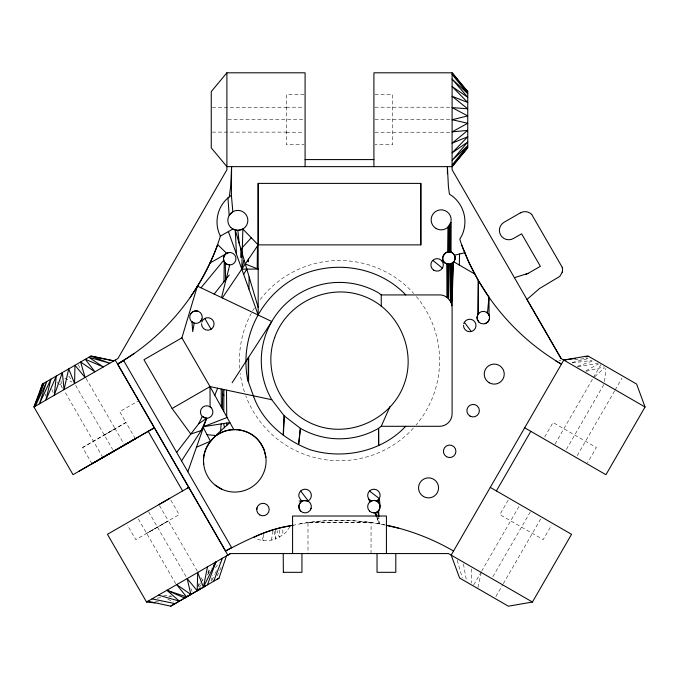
<?xml version="1.0" encoding="UTF-8"?>
<svg xmlns="http://www.w3.org/2000/svg" width="679" height="679" viewBox="0 0 679 679"><rect width="100%" height="100%" fill="white"/><g stroke="black" fill="none" stroke-linecap="round" stroke-linejoin="round"><path stroke-width="0.51" stroke-dasharray="3.4 2.55" d="M275.496 530.061L275.47 539.016C268.884 541.358 261.5 541.129 255.066 538.388M274.112 531.453L275.47 539.016L282.778 535.018L282.854 529.213M263.274 534.195L263.121 540.518L262.145 535.697M279.57 530.07L279.281 537.293L277.057 530.706M604.607 381.53L605.863 368.442M271.447 540.144L272.941 530.8M477.914 587.479L481.071 573.5M211.118 581.139L212.629 575.088M217.144 575.902L221.566 566.379M211.975 580.282L214.691 574.536M215.141 573.577L216.499 570.708M508.198 500.151L499.863 514.597L543.2 539.618L551.543 525.173M544.694 436.945L553.029 422.499L596.374 447.52L587.513 462.866M473.687 584.95L481.088 572.125M481.615 571.209L519.554 505.499M555.006 444.1L592.945 378.39M593.471 377.473L600.873 364.657M492.869 576.743L530.384 511.771M566.371 449.439L604.42 383.542M495.891 596.544L502.757 584.636M503.292 583.728L540.705 518.917M577.201 455.711L614.614 390.9M615.14 389.984L622.015 378.084M289.925 526.76L285.901 532.243L282.778 535.018M199.465 587.276L201.171 584.661M207.409 575.062L209.675 571.574M198.421 585.79L200.288 583.244M200.916 582.387L203.42 578.992M207.791 573.034L211.534 567.933M215.472 567.627L219.241 562.518M594.66 376.777L604.539 367.806M175.691 583.677L146.681 533.371L148.132 532.531M197.368 571.175L168.358 520.878L166.907 521.718M92.013 463.765L82.617 447.512L125.963 422.499L119.708 411.661L137.769 401.238M135.359 438.744L125.963 422.499L82.617 447.512M170.828 500.177L179.18 514.623L135.808 539.618L127.457 525.173M149.855 531.538L157.52 527.116M160.329 525.512L168.358 520.878M104.303 435.018L115.141 428.772L124.537 445.025M165.184 522.703L146.681 533.371M585.884 370.836L598.377 364.003M577.625 366.27L593.149 360.787M572.227 362.493L589.194 358.334M586.096 371.32L604.064 366.915M292.581 525.427C323.348 518.714 355.652 518.705 386.419 525.41M577.727 366.626L598.123 363.35M157.231 598.182L162.459 597.486M168.732 596.646L173.968 595.95M572.329 362.849L591.986 360.473M574.536 359.785L588.065 358.206M370.165 522.72L371.014 522.711L307.918 522.728M304.048 94.704L286.326 94.704L286.326 144.746L304.048 144.746M374.952 94.704L392.674 94.704L392.674 144.746L374.952 144.746M286.326 107.214L304.048 107.214M374.952 107.214L450.822 107.214M212.315 107.316L286.326 107.316M227.957 119.725L304.039 119.725M374.961 119.725L451.043 119.725M212.315 132.125L286.326 132.125M286.326 132.235L304.048 132.235M374.952 132.235L450.822 132.235M559.004 360.617L560.905 360.617M155.287 601.679L161.585 602.069M163.664 595.5L170.955 595.984M167.832 599.268L173.468 601.738M64.802 378.152L71.915 382.073M57.095 382.353L62.672 388.159M68.715 376.09L71.32 379.4M159.446 505.499L168.316 520.852M75.641 385.375L112.629 449.43M148.616 511.771L186.131 576.751M102.86 457.536L64.378 390.9M138.295 518.917L146.639 533.363M78.127 364.657L81.293 370.148M86.055 378.39L115.116 428.746M201.06 577.583L202.648 580.324M60.151 383.576L63.851 389.984M51.833 389.449L53.454 393.328M190.926 588.489L192.047 591.46M376.76 517.339L379.128 523.781L378.916 517.704M60.77 380.681L61.874 383.652M377.125 517.262L379.128 523.781L378.551 517.559M457.196 560.226L462.314 577.956M208.105 569.927L208.877 573.993M463.451 564.003L466.388 580.146M198.65 583.685L198.989 587.742M45.459 393.981L45.586 396.027M471.532 568.875L471.769 583.057M371.014 553.555L371.082 522.278L307.986 522.278L307.986 553.555M299.889 523.798A226.803 226.803 0 0 1 385.299 524.969M416.448 296.604A100.093 100.093 0 0 1 416.159 424.969M413.392 428.126A100.093 100.093 0 0 1 245.798 395.806M244.406 391.851A100.093 100.093 0 0 1 240.239 373.45M239.704 368.264A100.093 100.093 0 0 1 252.147 311.746M252.673 310.829A100.093 100.093 0 0 1 254.286 308.113M260.227 299.498A100.093 100.093 0 0 1 413.698 293.438"/><path stroke-width="1.02" d="M190.205 297.36C202.987 278.449 213.741 257.986 220.386 236.105L232.838 229.061L237.845 230.402L242.853 229.061L258.173 244.881L420.827 244.881L420.827 183.398L258.173 183.398L258.173 244.881L222.322 297.962M420.827 244.881L420.827 183.398M454.998 256.789L454.361 261.194L450.533 264.106L450.423 301.187L451.679 304.2L452.104 307.443L452.104 413.783A12.511 12.511 0 0 1 439.593 426.302L381.25 426.302L378.602 428.33A78.195 78.195 0 0 1 300.398 428.33L284.204 415.904L271.778 399.71L210.032 386.606L172.11 408.495L143.956 359.734L181.887 337.845L197.385 286.088L271.778 321.515L232.142 382.735M454.989 259.386L454.998 256.441C448.437 242.064 433.465 264.802 450.533 264.106M405.702 426.302C381.819 451.773 343.124 459.895 310.099 449.727C285.18 440.289 262.221 421.498 253.369 395.806L248.582 382.438L248.675 357.205M378.526 445.526L378.602 428.33L378.789 445.432M373.908 512.891C381.785 512.611 379.85 503.631 379.323 498.581A6.255 6.255 0 0 0 373.908 489.194A6.255 6.255 0 0 0 368.485 498.581L369.894 501.908M223.705 423.518L224.46 427.762M223.773 411.457L223.892 389.542M450.601 252.019L450.822 222.449L448.233 226.939L447.868 251.943M222.712 389.296L222.356 408.902M257.197 268.731L257.451 245.951M223.968 281.709L224.248 261.848C221.914 257.867 225.08 252.342 229.723 252.461M447.69 264.156L447.206 297.512L450.423 301.187L450.135 264.156M486.453 312.204C488.821 313.639 490.111 316.567 489.381 319.266A6.281 6.281 0 0 1 478.873 322.084L477.244 319.274L477.031 317.645L477.812 314.504L478.322 280.461L469.138 262.841L461.499 244.491L459.81 239.186L461.983 235.273A32.431 32.431 0 0 0 451.569 195.535L449.456 194.236L448.403 186.487L447.41 166.644L447.41 173.705M449.082 264.301L448.437 298.59L448.344 264.241M449.32 251.858L449.821 224.868L450.041 251.96M459.335 265.039L459.539 253.997M248.93 289.093L249.168 277.04M203.717 464.19C201.205 445.551 217.942 433.677 229.901 422.55L203.717 426.633L181.556 460.863M257.995 269.054L241.8 269.13L242.853 229.061M147.937 601.221L170.743 606.16L190.841 594.431L187.183 578.567L197.199 590.764L197.699 572.49L203.403 587.182L215.914 561.974L213.647 565.463M451.993 305.805L453.343 262.484M453.08 262.688L451.679 304.2L451.637 263.647M283.423 435.103L284.204 415.904L283.143 434.866M241.486 251.12L241.096 257.536L240.892 249.1L251.281 237.769M562.56 269.758L562.237 272.186M239.407 244.805L239.449 244.219M231.395 195.306L227.957 197.912L229.179 215.387L232.838 211.729L231.395 195.306L231.59 166.644L230.673 186.504L229.281 196.91M220.505 431.555L221.201 423.908M487.471 312.985L488.99 297.224L478.322 280.461L478.381 313.842M298.777 444.261L300.398 428.33L298.539 444.151M248.573 259.089L248.225 261.831L248.191 259.667M256.696 509.547L256.908 507.926M203.403 587.182L207.502 566.838M221.541 297.589L229.723 264.971L226.591 264.131L224.248 261.848M241.8 269.13L244.092 259.887L235.257 230.062L236.47 254.201M39.543 393.099L42.463 384.025L91.062 355.966L113.826 360.88L90.74 356.152L109.769 363.223L88.788 357.281L103.31 366.949L85.333 359.276L94.899 371.812L80.614 362L85.096 377.473L74.945 365.268L74.58 383.542L68.723 368.867L64.064 389.61L62.366 372.533L54.269 395.271L56.306 376.03L45.849 400.126L50.967 379.12L39.39 403.861L46.698 381.581L35.333 406.203L43.796 383.253L33.95 407.001L73.035 474.689L135.359 438.744L124.537 445.025M39.543 393.565L42.785 383.839M217.11 579.28L219.003 578.185L226.43 555.906L230.529 553.563L448.471 553.555L532.446 602.035L571.548 534.314L490.28 487.395M562.246 272.186L559.81 276.395L539.482 288.541L526.98 299.456L561.075 358.52L645.05 407.001L605.948 474.723L524.689 427.804M187.828 471.735L206.662 418.281L202.24 416.448A6.255 6.255 0 0 1 205.041 405.983A6.255 6.255 0 0 1 212.705 413.647A6.255 6.255 0 0 1 202.24 416.448L198.692 423.747L176.676 452.418M42.463 384.025L33.95 407.001L117.925 358.52L226.896 169.767L226.896 72.806L305.092 72.806L305.092 166.644M207.443 584.857L215.914 561.974M213.715 581.232L222.373 558.248M202.011 318.892L200.33 321.668M214.802 395.229L217.662 388.218M310.515 509.768L311.135 508.257A6.255 6.255 0 0 0 303.471 500.601C298.972 501.662 297.3 507.892 300.67 511.066A6.255 6.255 0 0 0 311.135 508.257M463.723 323.807L464.36 322.304A6.255 6.255 0 0 1 474.57 321.49A6.255 6.255 0 0 1 471.846 331.369A6.255 6.255 0 0 1 463.494 325.428M381.25 426.302L390.026 406.458M645.05 407.001L636.613 384.068L587.861 355.923L563.782 360.082L451.179 555.116L459.615 578.041L508.376 606.194L532.446 602.035M496.4 490.925L530.808 431.335M243.651 274.308L246.825 269.13M197.199 590.764L198.336 589.016M199.151 589.771L200.407 588.065M307.799 501.043L308.224 500.873A6.255 6.255 0 0 0 310.057 491.647A6.255 6.255 0 0 0 300.67 491.027L299.677 492.326A5.95 5.95 0 0 0 299.083 497.07L300.67 499.88L302.393 501.043L299.193 501.043M478.873 313.197L477.812 314.504M376.624 501.043L379.323 498.581L369.486 491.027M214.174 294.083L229.281 274.987M190.629 313.885C192.081 311.525 195.077 310.345 197.742 311.118M452.104 166.644L467.746 147.615L452.104 165.039L467.746 145.679L452.104 160.354L467.746 141.979L452.104 152.902L467.746 136.759L452.104 143.184L467.746 130.376L452.104 131.87L467.746 123.272L452.104 119.725L467.746 115.922L452.104 107.579L467.746 108.835L452.104 96.265L467.746 102.487L452.104 86.547L467.746 97.309L452.104 79.095L467.746 93.668L452.104 74.401L467.746 91.801L467.746 147.649L452.104 166.644L226.896 166.644L211.254 147.852L211.254 91.589L226.896 72.806M201.001 287.803L223.68 260.337M369.486 502.214C372.219 499.388 377.439 499.999 379.306 503.512M198.692 423.747L206.662 418.281L201.145 430.613L190.799 434.025L172.11 408.495M134.298 353.411L117.552 364.131A229.086 229.086 0 0 0 217.704 244.584L226.591 253.301M78.475 471.549L154.32 427.795L227.813 555.108M231.59 547.52L225.589 551.009L117.662 364.071L123.68 360.617M113.69 451.263L92.013 463.765L154.32 427.795L115.218 360.082M520.335 212.875L504.081 222.254A9.387 9.387 0 0 0 500.644 235.07A9.387 9.387 0 0 0 513.46 238.507L521.599 233.814L540.365 266.321L528.194 273.34L514.41 277.686M187.336 488.193L188.72 487.395L107.452 534.314L146.554 602.027L154.982 602.952M146.554 602.027L226.43 555.906M226.913 555.643L230.521 553.563M185.579 597.469L184.128 598.309L189.551 595.186M202.639 587.649L205.813 585.807L170.743 606.16M187.302 596.476L219.003 578.185M158.92 504.599L169.784 498.378M210.074 262.951L225.326 254.294M225.487 551.076C246.85 539.805 269.037 528.652 293.269 525.274M196.469 447.223L210.414 441.206L203.216 427.414M525.809 274.341L528.194 273.34M520.335 212.875C523.916 210.77 528.763 211.398 531.665 214.36M484.942 323.713L487.785 322.084L489.381 319.266A6.281 6.281 0 0 0 481.683 311.576A6.281 6.281 0 0 0 478.873 322.084M203.717 426.633L227.1 417.483M454.455 255.245L464.911 252.69M563.782 360.082L575.215 358.402M585.604 356.882L588.727 356.424M305.092 159.582L373.908 159.582M271.778 399.71A78.195 78.195 0 0 1 378.602 292.895L381.25 294.932L439.593 294.932A12.511 12.511 0 0 1 444.38 295.883L447.206 297.512L446.697 263.859M283.228 553.555L283.364 572.321M283.228 572.329L301.943 572.321L301.943 553.555M207.027 434.704L216.312 435.562C230.113 425.232 251.867 428.941 260.855 443.786M151.994 598.878L175.114 603.631M386.419 525.41L398.556 528.118M184.637 598.021L166.873 590.297L179.434 601.136L158.453 595.152M166.873 590.297L186.547 596.909L176.667 584.636L190.841 594.431M244.109 260.329L245.289 263.961L258.181 269.13M368.485 498.581L371.201 501.043M308.224 501.221L303.471 500.601A6.255 6.255 0 0 0 300.67 511.066M444.49 262.484A6.255 6.255 0 0 1 447.291 252.019A6.255 6.255 0 0 1 454.955 259.684A6.255 6.255 0 0 1 444.49 262.484L441.656 260.592M555.32 360.617L561.448 364.122A230.69 230.69 0 0 1 461.499 244.491M453.852 261.839L475.054 274.197M215.226 485.179A31.276 31.276 0 0 0 265.718 465.548A31.276 31.276 0 0 0 223.476 431.632A31.276 31.276 0 0 0 215.226 485.179L222.211 489.415M209.794 406.611L211.084 407.604M191.461 321.473L194.236 323.162L192.717 331.59L192.013 321.914M432.812 260.329L442.419 268.171M405.787 294.932C378.228 265.956 332.863 259.488 297.275 276.811C259.938 296.333 239.679 338.337 247.631 379.705L248.582 382.438M463.664 87.285L467.746 91.835L452.104 72.806L373.908 72.806L373.908 166.644M222.356 393.761L223.858 395.534M467.746 91.801L452.104 72.806L452.104 169.767L561.075 358.52M531.657 214.36L562.246 267.331M300.67 491.027L308.224 500.873M464.36 322.304L471.319 331.53M204.829 318.443L211.059 329.247M181.887 337.845L210.032 386.606L233.882 429.748M123.51 360.32L231.734 547.775M148.2 431.326L182.6 490.925M260.999 444.049L263.961 449.456L265.905 457.383M220.386 236.105L219.113 233.338A31.921 31.921 0 0 1 227.957 197.912M253.42 537.505L253.428 537.522A123.009 123.009 0 0 1 290.434 525.911M375.071 512.738L376.421 516.422M228.39 231.573L258.19 315.048L258.173 183.398M375.699 512.611L376.845 516.337M245.289 263.961L258.19 307.519M562.237 267.331L562.568 269.758M237.845 230.402L239.28 243.668M377.982 511.329L378.458 516.515M378.661 510.608L378.882 516.685M253.53 395.84L253.556 396.689M378.33 499.88L378.373 502.214M225.292 263.138A6.255 6.255 0 0 0 235.766 260.337A6.255 6.255 0 0 0 228.102 252.673A6.255 6.255 0 0 0 225.292 263.138L225.572 279.68M226.506 390.102L226.727 416.813M226.786 423.042L226.803 425.521M221.201 388.974L221.346 407.069M488.99 297.224L489.058 315.226M450.822 222.449L450.941 252.198M450.992 263.919L451.153 302.647M448.233 226.939L448.301 251.892M210.032 386.606L210.074 406.823M248.259 357.841L248.285 381.59M395.798 553.555L395.798 572.321L377.032 572.321L377.032 553.555M386.419 553.555L386.419 516.023L292.581 516.023L292.581 553.555M381.25 294.932L381.25 306.373M386.326 525.181A226.803 226.803 0 0 1 453.538 551.034M201.807 322.16A6.255 6.255 0 0 1 211.084 318.629A6.255 6.255 0 0 1 212.086 328.509L210.762 329.459A6.255 6.255 0 0 1 201.544 323.773M274.723 337.395C262.077 371.982 281.53 413.18 316.278 425.394C350.873 438.031 392.063 418.578 404.277 383.83C416.923 349.244 397.47 308.045 362.722 295.84C328.127 283.194 286.937 302.647 274.723 337.395M436.147 228.526A10.007 10.007 0 0 0 451.162 219.86A10.007 10.007 0 0 0 436.147 211.194A10.007 10.007 0 0 0 436.147 228.526M230.767 227.473A10.007 10.007 0 0 0 247.512 222.984A10.007 10.007 0 0 0 235.257 210.728A10.007 10.007 0 0 0 230.767 227.473M433.813 270.208A6.255 6.255 0 0 0 443.353 265.065A6.255 6.255 0 0 0 434.136 259.378A6.255 6.255 0 0 0 433.813 270.208M469.995 416.091A6.255 6.255 0 0 0 479.382 410.676A6.255 6.255 0 0 0 469.995 405.253A6.255 6.255 0 0 0 469.995 416.091M423.552 496.544A10.007 10.007 0 0 0 438.566 487.878A10.007 10.007 0 0 0 423.552 479.204A10.007 10.007 0 0 0 423.552 496.544M489.236 382.769A10.007 10.007 0 0 0 504.251 374.104A10.007 10.007 0 0 0 489.236 365.438A10.007 10.007 0 0 0 489.236 382.769M446.536 456.721A6.255 6.255 0 0 0 455.923 451.306A6.255 6.255 0 0 0 446.536 445.891A6.255 6.255 0 0 0 446.536 456.721M259.828 514.962A6.255 6.255 0 0 0 269.207 509.547A6.255 6.255 0 0 0 259.828 504.132A6.255 6.255 0 0 0 259.828 514.962M192.734 322.5A6.272 6.272 0 0 0 202.266 317.271A6.272 6.272 0 0 0 192.972 311.636A6.272 6.272 0 0 0 192.734 322.5M369.486 511.058A6.255 6.255 0 0 0 379.951 508.257A6.255 6.255 0 0 0 372.287 500.593A6.255 6.255 0 0 0 369.486 511.058"/></g></svg>
